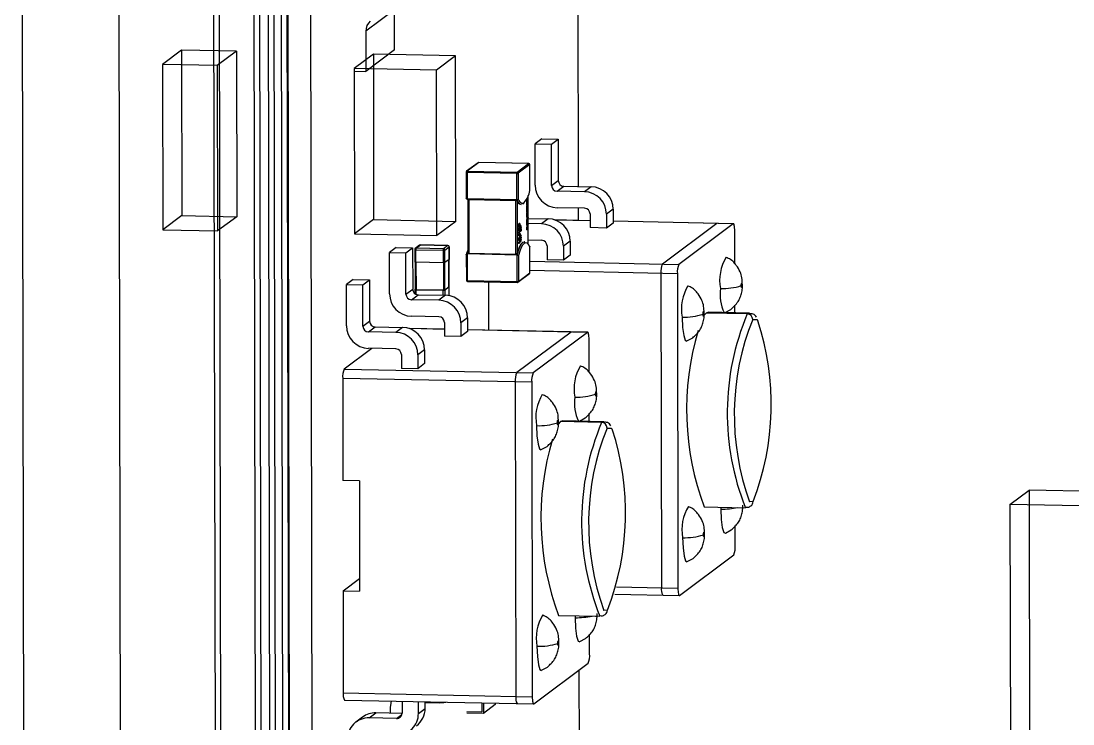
# Model space of a CAD drawing. Header units: millimetres. Extents: x -31.6 to 57.8, y -29 to 41.1.
# Drawn here: x -31.59 to -12.67, y 6.87 to 19.51 of the extents above; entities that cross this region are included whole.
import ezdxf

# ---------------------------------------------------------------- set-up
doc = ezdxf.new("R2010")
doc.units = ezdxf.units.MM

msp = doc.modelspace()

# ---------------------------------------------------------------- linework, layer by layer
at = {"color": 7, "linetype": 'Continuous', "lineweight": 25}
for p, q in [((-26.817, 35.33), (-26.716, -20.155)), ((-26.411, 35.321), (-26.311, -20.163)), ((-28.151, 34.723), (-28.078, -5.632)), ((-28.052, 34.787), (-27.979, -5.634)), ((-27.093, -5.652), (-27.165, 34.703)), ((-27.067, 34.766), (-26.994, -5.654)), ((-27.351, -5.647), (-27.423, 34.511)), ((-27.324, 34.574), (-27.252, -5.649)), ((-26.858, -5.657), (-26.931, 34.5)), ((-26.832, 34.564), (-26.759, -5.659)), ((-31.588, 32.162), (-31.489, -22.374)), ((-29.833, 21.504), (-29.803, 5.055)), ((-21.565, 16.532), (-21.571, 19.875)), ((-24.872, 19.707), (-25.388, 19.323)), ((-24.871, 18.985), (-24.872, 19.707)), ((-25.388, 19.323), (-25.387, 18.601)), ((-28.7, 18.982), (-29.044, 18.726)), ((-28.7, 18.982), (-28.695, 16.007)), ((-27.715, 18.961), (-28.7, 18.982)), ((-27.715, 18.961), (-28.059, 18.705)), ((-27.715, 18.961), (-27.71, 15.987)), ((-24.871, 18.985), (-25.387, 18.601)), ((-25.252, 18.91), (-25.596, 18.654)), ((-25.252, 18.91), (-25.247, 15.935)), ((-23.775, 18.879), (-25.252, 18.91)), ((-23.775, 18.879), (-24.118, 18.623)), ((-23.769, 15.904), (-23.775, 18.879)), ((-28.059, 18.705), (-29.044, 18.726)), ((-29.044, 18.726), (-29.039, 15.751)), ((-28.059, 18.705), (-28.053, 15.731)), ((-25.599, 18.606), (-25.387, 18.601)), ((-24.118, 18.623), (-25.596, 18.654)), ((-25.596, 18.654), (-25.591, 15.679)), ((-24.113, 15.648), (-24.118, 18.623)), ((-22.223, 17.388), (-22.343, 17.298)), ((-22.343, 17.298), (-22.048, 17.292)), ((-22.342, 16.555), (-22.343, 17.298)), ((-22.223, 17.388), (-21.928, 17.382)), ((-22.048, 17.292), (-21.928, 17.382)), ((-22.047, 16.549), (-22.048, 17.292)), ((-21.928, 17.382), (-21.926, 16.638)), ((-23.368, 16.959), (-23.576, 16.804)), ((-23.356, 16.963), (-23.564, 16.808)), ((-22.459, 16.944), (-23.356, 16.963)), ((-22.46, 16.944), (-23.356, 16.963)), ((-23.356, 16.963), (-23.356, 16.963)), ((-22.668, 16.789), (-22.46, 16.944)), ((-22.44, 16.924), (-22.648, 16.769)), ((-22.46, 16.944), (-22.459, 16.944)), ((-22.439, 16.458), (-22.44, 16.924)), ((-22.439, 16.46), (-22.44, 16.924)), ((-22.44, 16.924), (-22.44, 16.924)), ((-23.584, 16.788), (-23.583, 16.322)), ((-22.671, 16.766), (-23.567, 16.785)), ((-23.567, 16.785), (-23.567, 16.309)), ((-23.564, 16.808), (-22.668, 16.789)), ((-22.67, 16.29), (-22.671, 16.766)), ((-22.648, 16.769), (-22.647, 16.305)), ((-22.047, 16.549), (-21.926, 16.638)), ((-21.948, 16.447), (-21.828, 16.537)), ((-21.828, 16.537), (-21.335, 16.527)), ((-21.335, 16.527), (-21.455, 16.437)), ((-23.575, 16.309), (-23.583, 16.324)), ((-22.67, 16.29), (-23.567, 16.309)), ((-23.567, 16.309), (-23.554, 16.285)), ((-23.554, 16.294), (-23.552, 15.343)), ((-23.538, 16.3), (-22.69, 16.282)), ((-23.538, 16.3), (-23.536, 15.333)), ((-22.689, 15.315), (-22.69, 16.282)), ((-22.667, 16.275), (-22.666, 15.327)), ((-22.479, 16.31), (-22.489, 16.31)), ((-22.466, 15.492), (-22.468, 16.369)), ((-22.466, 15.491), (-22.467, 16.37)), ((-21.455, 16.437), (-21.948, 16.447)), ((-22.599, 16.211), (-22.594, 16.21)), ((-22.494, 16.175), (-22.499, 16.171)), ((-22.489, 16.171), (-22.499, 16.171)), ((-22.499, 16.171), (-22.499, 16.076)), ((-22.484, 16.175), (-22.494, 16.175)), ((-22.491, 16.182), (-22.481, 16.182)), ((-22.484, 16.175), (-22.489, 16.171)), ((-22.489, 16.171), (-22.489, 16.076)), ((-22.489, 16.076), (-22.469, 16.091)), ((-22.484, 16.178), (-22.484, 16.175)), ((-22.484, 16.118), (-22.484, 16.175)), ((-22.477, 16.174), (-22.484, 16.174)), ((-22.482, 16.17), (-22.484, 16.17)), ((-22.481, 16.12), (-22.484, 16.118)), ((-22.481, 16.12), (-22.484, 16.12)), ((-22.477, 16.174), (-22.482, 16.17)), ((-22.482, 16.17), (-22.481, 16.12)), ((-22.469, 16.185), (-22.479, 16.186)), ((-22.477, 16.123), (-22.477, 16.174)), ((-22.474, 16.125), (-22.477, 16.123)), ((-22.474, 16.125), (-22.477, 16.125)), ((-22.469, 16.185), (-22.474, 16.182)), ((-22.474, 16.182), (-22.474, 16.125)), ((-22.469, 16.091), (-22.469, 16.185)), ((-21.455, 16.14), (-21.947, 16.15)), ((-21.563, 15.92), (-21.564, 16.142)), ((-20.94, 16.122), (-21.06, 16.032)), ((-20.94, 16.122), (-20.94, 15.874)), ((-28.695, 16.007), (-29.039, 15.751)), ((-28.695, 16.007), (-27.71, 15.987)), ((-27.71, 15.987), (-28.053, 15.731)), ((-25.247, 15.935), (-25.591, 15.679)), ((-25.247, 15.935), (-23.769, 15.904)), ((-23.769, 15.904), (-24.113, 15.648)), ((-22.489, 16.076), (-22.499, 16.076)), ((-22.493, 16.064), (-22.499, 16.06)), ((-22.489, 16.059), (-22.499, 16.06)), ((-22.499, 16.06), (-22.499, 16.013)), ((-22.489, 16.013), (-22.499, 16.013)), ((-22.485, 15.962), (-22.499, 15.923)), ((-22.489, 15.923), (-22.499, 15.923)), ((-22.499, 15.923), (-22.498, 15.889)), ((-22.484, 16.063), (-22.493, 16.064)), ((-22.479, 16.075), (-22.491, 16.066)), ((-22.482, 16.065), (-22.491, 16.066)), ((-22.491, 16.066), (-22.491, 16.064)), ((-22.49, 15.962), (-22.48, 15.962)), ((-22.484, 16.063), (-22.489, 16.059)), ((-22.489, 16.059), (-22.489, 16.013)), ((-22.469, 15.982), (-22.489, 15.923)), ((-22.489, 15.923), (-22.489, 15.889)), ((-22.484, 16.014), (-22.484, 16.063)), ((-22.481, 16.017), (-22.484, 16.018)), ((-22.469, 16.075), (-22.482, 16.065)), ((-22.482, 16.065), (-22.481, 16.017)), ((-22.481, 16.017), (-22.476, 16.021)), ((-22.479, 15.996), (-22.48, 15.996)), ((-22.476, 15.923), (-22.48, 15.912)), ((-22.48, 15.912), (-22.476, 15.906)), ((-22.469, 16.075), (-22.479, 16.075)), ((-22.474, 16.021), (-22.477, 16.021)), ((-22.476, 16.032), (-22.474, 16.033)), ((-22.476, 16.021), (-22.476, 16.032)), ((-22.476, 15.906), (-22.476, 15.923)), ((-22.474, 16.033), (-22.474, 16.021)), ((-22.469, 15.982), (-22.472, 15.982)), ((-22.472, 15.939), (-22.469, 15.948)), ((-22.472, 15.897), (-22.472, 15.939)), ((-22.469, 15.892), (-22.472, 15.897)), ((-22.469, 16.027), (-22.469, 16.075)), ((-22.469, 15.948), (-22.469, 15.982)), ((-22.468, 15.854), (-22.469, 15.892)), ((-22.467, 15.958), (-22.108, 15.95)), ((-22.108, 15.95), (-22.229, 15.861)), ((-21.356, 15.916), (-21.988, 15.929)), ((-21.356, 15.915), (-21.984, 15.928)), ((-21.356, 16.038), (-21.356, 15.791)), ((-21.06, 16.032), (-21.06, 15.784)), ((-18.777, 15.862), (-20.94, 15.907)), ((-18.78, 15.861), (-20.94, 15.906)), ((-29.039, 15.751), (-28.053, 15.731)), ((-22.641, 15.785), (-22.627, 15.795)), ((-22.631, 15.784), (-22.641, 15.785)), ((-22.641, 15.777), (-22.641, 15.785)), ((-22.631, 15.777), (-22.641, 15.777)), ((-22.631, 15.713), (-22.64, 15.714)), ((-22.64, 15.706), (-22.64, 15.714)), ((-22.631, 15.706), (-22.64, 15.706)), ((-22.63, 15.688), (-22.64, 15.706)), ((-22.627, 15.834), (-22.637, 15.834)), ((-22.627, 15.757), (-22.637, 15.757)), ((-22.625, 15.862), (-22.635, 15.862)), ((-22.634, 15.807), (-22.624, 15.807)), ((-22.634, 15.732), (-22.624, 15.731)), ((-22.631, 15.784), (-22.617, 15.795)), ((-22.631, 15.777), (-22.631, 15.784)), ((-22.625, 15.782), (-22.631, 15.777)), ((-22.631, 15.706), (-22.631, 15.713)), ((-22.631, 15.713), (-22.617, 15.69)), ((-22.62, 15.687), (-22.631, 15.706)), ((-22.63, 15.862), (-22.629, 15.867)), ((-22.619, 15.867), (-22.629, 15.867)), ((-22.618, 15.764), (-22.628, 15.764)), ((-22.617, 15.795), (-22.627, 15.795)), ((-22.618, 15.84), (-22.626, 15.84)), ((-22.625, 15.862), (-22.624, 15.857)), ((-22.62, 15.86), (-22.625, 15.86)), ((-22.62, 15.86), (-22.619, 15.867)), ((-22.62, 15.824), (-22.619, 15.825)), ((-22.61, 15.824), (-22.62, 15.824)), ((-22.62, 15.795), (-22.62, 15.824)), ((-22.61, 15.785), (-22.62, 15.785)), ((-22.609, 15.825), (-22.619, 15.825)), ((-22.617, 15.788), (-22.619, 15.787)), ((-22.617, 15.795), (-22.617, 15.788)), ((-22.616, 15.77), (-22.606, 15.777)), ((-22.606, 15.769), (-22.616, 15.77)), ((-22.606, 15.762), (-22.616, 15.763)), ((-22.616, 15.73), (-22.611, 15.734)), ((-22.606, 15.73), (-22.616, 15.73)), ((-22.616, 15.723), (-22.616, 15.73)), ((-22.606, 15.723), (-22.616, 15.723)), ((-22.614, 15.828), (-22.613, 15.829)), ((-22.604, 15.828), (-22.614, 15.828)), ((-22.614, 15.825), (-22.614, 15.828)), ((-22.603, 15.829), (-22.613, 15.829)), ((-22.601, 15.734), (-22.611, 15.734)), ((-22.61, 15.824), (-22.609, 15.825)), ((-22.61, 15.785), (-22.61, 15.824)), ((-22.596, 15.795), (-22.61, 15.785)), ((-22.609, 15.825), (-22.609, 15.793)), ((-22.609, 15.793), (-22.604, 15.796)), ((-22.604, 15.796), (-22.609, 15.796)), ((-22.597, 15.753), (-22.607, 15.753)), ((-22.596, 15.777), (-22.606, 15.777)), ((-22.606, 15.769), (-22.596, 15.777)), ((-22.606, 15.762), (-22.606, 15.769)), ((-22.601, 15.766), (-22.606, 15.762)), ((-22.606, 15.73), (-22.601, 15.734)), ((-22.592, 15.733), (-22.606, 15.723)), ((-22.606, 15.723), (-22.606, 15.73)), ((-22.604, 15.828), (-22.603, 15.829)), ((-22.604, 15.796), (-22.604, 15.828)), ((-22.603, 15.829), (-22.603, 15.797)), ((-22.596, 15.802), (-22.603, 15.803)), ((-22.603, 15.797), (-22.596, 15.802)), ((-22.599, 15.766), (-22.601, 15.766)), ((-22.596, 15.77), (-22.597, 15.769)), ((-22.597, 15.736), (-22.592, 15.74)), ((-22.592, 15.74), (-22.597, 15.74)), ((-22.596, 15.802), (-22.596, 15.795)), ((-22.596, 15.777), (-22.596, 15.77)), ((-22.592, 15.74), (-22.592, 15.733)), ((-22.489, 15.889), (-22.498, 15.889)), ((-22.498, 15.889), (-22.492, 15.878)), ((-22.489, 15.878), (-22.498, 15.878)), ((-22.498, 15.878), (-22.498, 15.84)), ((-22.489, 15.839), (-22.498, 15.84)), ((-22.498, 15.84), (-22.491, 15.818)), ((-22.491, 15.818), (-22.498, 15.788)), ((-22.488, 15.788), (-22.498, 15.788)), ((-22.498, 15.788), (-22.498, 15.75)), ((-22.488, 15.749), (-22.498, 15.75)), ((-22.481, 15.818), (-22.491, 15.818)), ((-22.489, 15.889), (-22.468, 15.854)), ((-22.489, 15.878), (-22.489, 15.839)), ((-22.475, 15.84), (-22.489, 15.878)), ((-22.489, 15.839), (-22.481, 15.818)), ((-22.481, 15.818), (-22.488, 15.788)), ((-22.488, 15.749), (-22.475, 15.803)), ((-22.488, 15.788), (-22.488, 15.749)), ((-22.483, 15.863), (-22.478, 15.854)), ((-22.468, 15.854), (-22.478, 15.854)), ((-22.469, 15.845), (-22.477, 15.845)), ((-22.469, 15.845), (-22.475, 15.84)), ((-22.475, 15.803), (-22.469, 15.807)), ((-22.469, 15.807), (-22.469, 15.845)), ((-22.229, 15.861), (-22.467, 15.866)), ((-21.06, 15.784), (-21.356, 15.791)), ((-20.94, 15.874), (-21.06, 15.784)), ((-19.076, 15.867), (-20.055, 15.137)), ((-18.78, 15.861), (-19.76, 15.131)), ((-19.072, 15.868), (-19.076, 15.867)), ((-18.753, 15.137), (-18.754, 15.731)), ((-25.591, 15.679), (-24.113, 15.648)), ((-22.631, 15.579), (-22.641, 15.579)), ((-22.64, 15.653), (-22.63, 15.688)), ((-22.63, 15.653), (-22.64, 15.653)), ((-22.64, 15.646), (-22.64, 15.653)), ((-22.63, 15.645), (-22.64, 15.646)), ((-22.64, 15.524), (-22.626, 15.534)), ((-22.63, 15.523), (-22.64, 15.524)), ((-22.64, 15.509), (-22.64, 15.524)), ((-22.636, 15.557), (-22.627, 15.557)), ((-22.623, 15.612), (-22.633, 15.612)), ((-22.617, 15.689), (-22.63, 15.645)), ((-22.62, 15.687), (-22.63, 15.688)), ((-22.63, 15.653), (-22.62, 15.687)), ((-22.63, 15.645), (-22.63, 15.653)), ((-22.62, 15.612), (-22.63, 15.613)), ((-22.63, 15.523), (-22.616, 15.534)), ((-22.63, 15.509), (-22.63, 15.523)), ((-22.616, 15.526), (-22.629, 15.517)), ((-22.629, 15.517), (-22.629, 15.505)), ((-22.618, 15.589), (-22.627, 15.589)), ((-22.616, 15.534), (-22.626, 15.534)), ((-22.62, 15.604), (-22.624, 15.604)), ((-22.623, 15.612), (-22.62, 15.611)), ((-22.61, 15.677), (-22.62, 15.677)), ((-22.62, 15.629), (-22.62, 15.677)), ((-22.61, 15.628), (-22.62, 15.629)), ((-22.62, 15.577), (-22.61, 15.585)), ((-22.61, 15.577), (-22.62, 15.577)), ((-22.62, 15.576), (-22.62, 15.577)), ((-22.61, 15.576), (-22.62, 15.576)), ((-22.609, 15.541), (-22.62, 15.576)), ((-22.617, 15.69), (-22.617, 15.689)), ((-22.616, 15.534), (-22.616, 15.526)), ((-22.61, 15.628), (-22.61, 15.677)), ((-22.61, 15.677), (-22.596, 15.646)), ((-22.608, 15.629), (-22.61, 15.628)), ((-22.61, 15.594), (-22.609, 15.595)), ((-22.601, 15.594), (-22.61, 15.594)), ((-22.61, 15.585), (-22.61, 15.594)), ((-22.601, 15.584), (-22.61, 15.585)), ((-22.61, 15.577), (-22.601, 15.584)), ((-22.61, 15.576), (-22.61, 15.577)), ((-22.599, 15.541), (-22.61, 15.576)), ((-22.599, 15.595), (-22.609, 15.595)), ((-22.599, 15.541), (-22.609, 15.541)), ((-22.596, 15.639), (-22.608, 15.666)), ((-22.608, 15.666), (-22.608, 15.629)), ((-22.606, 15.64), (-22.608, 15.645)), ((-22.598, 15.615), (-22.608, 15.615)), ((-22.597, 15.623), (-22.607, 15.623)), ((-22.607, 15.61), (-22.597, 15.61)), ((-22.596, 15.639), (-22.606, 15.64)), ((-22.6, 15.577), (-22.606, 15.573)), ((-22.606, 15.573), (-22.6, 15.554)), ((-22.601, 15.594), (-22.599, 15.595)), ((-22.601, 15.584), (-22.601, 15.594)), ((-22.6, 15.554), (-22.6, 15.577)), ((-22.599, 15.595), (-22.599, 15.585)), ((-22.599, 15.585), (-22.596, 15.588)), ((-22.596, 15.588), (-22.599, 15.588)), ((-22.596, 15.581), (-22.599, 15.578)), ((-22.599, 15.578), (-22.599, 15.541)), ((-22.596, 15.646), (-22.596, 15.639)), ((-22.596, 15.588), (-22.596, 15.581)), ((-22.53, 15.539), (-22.535, 15.539)), ((-22.228, 15.563), (-22.466, 15.568)), ((-21.714, 15.546), (-21.834, 15.456)), ((-21.714, 15.546), (-21.713, 15.298)), ((-24.842, 15.436), (-24.963, 15.346)), ((-24.963, 15.346), (-24.667, 15.34)), ((-24.961, 14.603), (-24.963, 15.346)), ((-24.842, 15.436), (-24.547, 15.43)), ((-24.667, 15.34), (-24.547, 15.43)), ((-24.666, 14.597), (-24.667, 15.34)), ((-24.547, 15.43), (-24.545, 14.686)), ((-24.508, 15.397), (-24.508, 15.174)), ((-24.421, 15.475), (-24.498, 15.417)), ((-24.488, 15.394), (-23.995, 15.384)), ((-24.487, 15.171), (-24.488, 15.394)), ((-24.483, 15.422), (-24.406, 15.48)), ((-23.991, 15.412), (-24.483, 15.422)), ((-23.913, 15.47), (-24.406, 15.48)), ((-24.406, 15.48), (-23.914, 15.469)), ((-24.406, 15.48), (-24.406, 15.48)), ((-23.995, 15.384), (-23.995, 15.161)), ((-23.914, 15.469), (-23.991, 15.412)), ((-23.966, 15.387), (-23.889, 15.444)), ((-23.966, 15.163), (-23.966, 15.387)), ((-23.914, 15.469), (-23.913, 15.47)), ((-23.888, 15.222), (-23.889, 15.445)), ((-23.889, 15.445), (-23.889, 15.444)), ((-23.889, 15.444), (-23.888, 15.221)), ((-23.552, 15.361), (-23.565, 15.318)), ((-23.536, 15.333), (-22.689, 15.315)), ((-22.63, 15.509), (-22.64, 15.509)), ((-22.639, 15.505), (-22.64, 15.509)), ((-22.629, 15.505), (-22.639, 15.505)), ((-22.629, 15.505), (-22.63, 15.509)), ((-22.436, 14.981), (-22.437, 15.446)), ((-22.436, 14.98), (-22.437, 15.444)), ((-22.129, 15.462), (-22.129, 15.214)), ((-21.834, 15.456), (-21.833, 15.208)), ((-24.5, 15.172), (-24.499, 14.678)), ((-23.995, 15.161), (-24.487, 15.171)), ((-24.486, 15.171), (-24.485, 14.676)), ((-23.993, 15.161), (-23.992, 14.666)), ((-23.974, 15.162), (-23.973, 14.668)), ((-23.888, 15.221), (-23.966, 15.163)), ((-23.897, 15.215), (-23.896, 14.725)), ((-23.896, 14.726), (-23.896, 15.215)), ((-23.888, 15.221), (-23.888, 15.222)), ((-23.581, 15.31), (-23.58, 14.844)), ((-22.668, 15.299), (-23.565, 15.318)), ((-23.565, 15.318), (-23.564, 14.842)), ((-22.667, 14.823), (-22.668, 15.299)), ((-22.645, 15.289), (-22.644, 14.825)), ((-22.436, 15.187), (-19.76, 15.131)), ((-21.833, 15.208), (-22.129, 15.214)), ((-21.713, 15.298), (-21.833, 15.208)), ((-22.652, 14.81), (-22.444, 14.965)), ((-22.644, 14.825), (-22.436, 14.98)), ((-19.785, 14.963), (-22.436, 15.018)), ((-22.436, 14.981), (-22.436, 14.98)), ((-20.081, 14.969), (-20.071, 9.317)), ((-19.785, 14.963), (-19.775, 9.311)), ((-25.616, 14.86), (-25.736, 14.77)), ((-25.736, 14.77), (-25.441, 14.764)), ((-25.735, 14.026), (-25.736, 14.77)), ((-25.616, 14.86), (-25.32, 14.854)), ((-25.441, 14.764), (-25.32, 14.854)), ((-25.439, 14.02), (-25.441, 14.764)), ((-25.32, 14.854), (-25.319, 14.11)), ((-23.564, 14.842), (-22.667, 14.823)), ((-23.561, 14.824), (-22.664, 14.806)), ((-23.184, 14.816), (-23.182, 13.947)), ((-24.666, 14.597), (-24.545, 14.686)), ((-24.567, 14.495), (-24.447, 14.585)), ((-24.499, 14.685), (-24.507, 14.679)), ((-24.507, 14.678), (-24.507, 14.607)), ((-23.994, 14.665), (-24.486, 14.675)), ((-24.486, 14.675), (-24.486, 14.594)), ((-24.485, 14.676), (-23.992, 14.666)), ((-24.447, 14.585), (-23.954, 14.575)), ((-23.954, 14.575), (-24.075, 14.485)), ((-23.994, 14.576), (-23.994, 14.665)), ((-23.973, 14.668), (-23.896, 14.725)), ((-23.888, 14.725), (-23.965, 14.668)), ((-23.965, 14.668), (-23.965, 14.575)), ((-23.896, 14.725), (-23.896, 14.726)), ((-23.887, 14.568), (-23.888, 14.725)), ((-23.887, 14.568), (-23.887, 14.726)), ((-24.075, 14.485), (-24.567, 14.495)), ((-18.751, 14.261), (-18.752, 14.4)), ((-24.074, 14.188), (-24.567, 14.198)), ((-19.268, 14.256), (-19.309, 14.21)), ((-19.228, 14.271), (-19.268, 14.256)), ((-18.529, 14.241), (-19.268, 14.256)), ((-18.489, 14.255), (-19.228, 14.271)), ((-18.928, 14.267), (-18.823, 14.322)), ((-18.529, 14.241), (-18.489, 14.255)), ((-25.439, 14.02), (-25.319, 14.11)), ((-25.34, 13.919), (-25.22, 14.009)), ((-25.22, 14.009), (-24.728, 13.998)), ((-24.728, 13.998), (-24.848, 13.909)), ((-23.975, 14.086), (-23.975, 13.839)), ((-23.559, 14.17), (-23.68, 14.08)), ((-23.68, 14.08), (-23.679, 13.832)), ((-23.559, 14.17), (-23.559, 13.922)), ((-24.848, 13.909), (-25.34, 13.919)), ((-23.975, 13.964), (-24.608, 13.977)), ((-23.975, 13.963), (-24.604, 13.976)), ((-23.679, 13.832), (-23.975, 13.839)), ((-23.559, 13.922), (-23.679, 13.832)), ((-21.396, 13.91), (-23.559, 13.955)), ((-21.399, 13.909), (-23.559, 13.954)), ((-21.695, 13.915), (-22.675, 13.185)), ((-21.399, 13.909), (-22.379, 13.179)), ((-21.692, 13.916), (-21.695, 13.915)), ((-19.615, 13.755), (-19.51, 13.81)), ((-25.28, 13.62), (-25.778, 13.25)), ((-24.847, 13.611), (-25.34, 13.622)), ((-21.372, 13.185), (-21.373, 13.779)), ((-24.749, 13.51), (-24.748, 13.262)), ((-24.333, 13.594), (-24.453, 13.504)), ((-24.453, 13.504), (-24.453, 13.256)), ((-24.333, 13.594), (-24.332, 13.346)), ((-25.778, 13.25), (-22.379, 13.179)), ((-24.453, 13.256), (-24.748, 13.262)), ((-24.332, 13.346), (-24.453, 13.256)), ((-22.405, 13.011), (-25.803, 13.082)), ((-25.803, 13.082), (-25.8, 11.247)), ((-22.7, 13.017), (-22.69, 7.365)), ((-22.405, 13.011), (-22.394, 7.359)), ((-21.887, 12.304), (-21.928, 12.258)), ((-21.847, 12.319), (-21.887, 12.304)), ((-21.148, 12.289), (-21.887, 12.304)), ((-21.109, 12.303), (-21.847, 12.319)), ((-21.547, 12.315), (-21.442, 12.37)), ((-21.371, 12.309), (-21.371, 12.448)), ((-21.148, 12.289), (-21.109, 12.303)), ((-22.234, 11.803), (-22.129, 11.858)), ((-25.504, 11.241), (-25.8, 11.247)), ((-25.504, 11.241), (-25.501, 9.258)), ((-13.805, 10.816), (-13.461, 11.072)), ((-1.404, 10.82), (-13.461, 11.072)), ((-13.461, 11.072), (-13.44, -0.827)), ((-18.424, 10.868), (-18.488, 10.862)), ((-18.463, 10.789), (-18.455, 10.799)), ((-1.747, 10.564), (-13.805, 10.816)), ((-13.805, 10.816), (-13.784, -1.083)), ((-19.301, 10.772), (-18.562, 10.756)), ((-19.003, 10.765), (-19.003, 10.73)), ((-18.744, 10.079), (-18.745, 10.434)), ((-18.92, 10.301), (-18.815, 10.356)), ((-19.749, 9.181), (-18.769, 9.912)), ((-19.608, 9.789), (-19.503, 9.844)), ((-25.796, 9.264), (-25.501, 9.484)), ((-20.881, 9.334), (-19.775, 9.311)), ((-25.796, 9.264), (-25.793, 7.43)), ((-25.796, 9.264), (-25.501, 9.258)), ((-20.911, 9.204), (-19.752, 9.18)), ((-21.044, 8.916), (-21.107, 8.91)), ((-21.92, 8.82), (-21.182, 8.804)), ((-21.622, 8.813), (-21.623, 8.778)), ((-21.082, 8.837), (-21.074, 8.847)), ((-21.54, 8.349), (-21.435, 8.404)), ((-21.363, 8.127), (-21.364, 8.482)), ((-22.368, 7.229), (-21.389, 7.96)), ((-22.227, 7.837), (-22.122, 7.892)), ((-21.544, 4.88), (-21.549, 7.84)), ((-25.793, 7.43), (-22.394, 7.359)), ((-25.77, 7.299), (-22.372, 7.228)), ((-24.737, 7.278), (-24.737, 7.065)), ((-24.442, 7.059), (-24.442, 7.271)), ((-24.321, 7.148), (-24.321, 7.269)), ((-24.321, 7.252), (-24.061, 7.247)), ((-23.304, 7.248), (-23.304, 7.09)), ((-23.274, 7.247), (-23.274, 7.059)), ((-23.059, 7.219), (-23.274, 7.059)), ((-23.059, 7.243), (-23.059, 7.219)), ((-25.328, 6.978), (-25.208, 7.068)), ((-24.737, 7.058), (-25.208, 7.068)), ((-24.948, 7.166), (-24.948, 7.062)), ((-24.835, 6.968), (-24.741, 7.039)), ((-24.442, 7.059), (-24.321, 7.148)), ((-23.57, 7.095), (-23.304, 7.09)), ((-23.274, 7.059), (-23.57, 7.065)), ((-25.446, 6.992), (-25.566, 6.902)), ((-24.835, 6.968), (-25.328, 6.978))]:
    msp.add_line(p, q, dxfattribs=at)
at = {"color": 7, "linetype": 'Continuous', "lineweight": 25, "flags": 128}
for points in [[(-22.647, 16.305), (-22.635, 16.281), (-22.622, 16.262), (-22.609, 16.247), (-22.596, 16.237), (-22.583, 16.231), (-22.57, 16.23), (-22.556, 16.233), (-22.543, 16.241)], [(-22.489, 16.013), (-22.489, 16.001), (-22.488, 15.991), (-22.487, 15.982), (-22.486, 15.974), (-22.484, 15.968), (-22.483, 15.964), (-22.481, 15.962), (-22.479, 15.962)], [(-22.479, 15.996), (-22.48, 15.995), (-22.48, 15.996), (-22.481, 15.997), (-22.482, 15.999), (-22.482, 16.002), (-22.483, 16.006), (-22.483, 16.01), (-22.484, 16.014)], [(-18.754, 15.731), (-18.755, 15.76), (-18.756, 15.787), (-18.759, 15.811), (-18.762, 15.831), (-18.766, 15.846), (-18.77, 15.857), (-18.775, 15.862), (-18.78, 15.861)], [(-22.668, 15.299), (-22.643, 15.382), (-22.616, 15.449), (-22.589, 15.498), (-22.561, 15.528), (-22.533, 15.539), (-22.53, 15.539)], [(-22.666, 15.327), (-22.642, 15.399), (-22.617, 15.458), (-22.592, 15.501), (-22.566, 15.528), (-22.54, 15.539), (-22.535, 15.539)], [(-22.437, 15.444), (-22.462, 15.487), (-22.488, 15.512), (-22.515, 15.519), (-22.541, 15.507), (-22.568, 15.478), (-22.595, 15.432), (-22.62, 15.368), (-22.645, 15.289)], [(-18.636, 14.749), (-18.636, 14.765), (-18.634, 14.78), (-18.632, 14.79), (-18.629, 14.796), (-18.626, 14.795), (-18.624, 14.787), (-18.622, 14.775), (-18.622, 14.76)], [(-18.622, 14.76), (-18.622, 14.743), (-18.624, 14.729), (-18.626, 14.718), (-18.629, 14.713), (-18.632, 14.714), (-18.634, 14.721), (-18.636, 14.733), (-18.636, 14.749)], [(-18.622, 14.76), (-18.615, 14.769), (-18.614, 14.77)], [(-24.507, 14.679), (-24.507, 14.678), (-24.507, 14.678), (-24.505, 14.677), (-24.503, 14.677), (-24.499, 14.676), (-24.496, 14.676), (-24.491, 14.675), (-24.486, 14.675)], [(-23.888, 14.725), (-23.887, 14.726), (-23.888, 14.727), (-23.889, 14.727), (-23.892, 14.728), (-23.895, 14.728), (-23.896, 14.728)], [(-19.324, 14.237), (-19.323, 14.253), (-19.322, 14.267), (-19.319, 14.278), (-19.316, 14.283), (-19.314, 14.282), (-19.311, 14.275), (-19.31, 14.263), (-19.309, 14.247)], [(-19.309, 14.247), (-19.31, 14.231), (-19.311, 14.216), (-19.314, 14.206), (-19.316, 14.201), (-19.319, 14.202), (-19.321, 14.209), (-19.323, 14.221), (-19.324, 14.237)], [(-19.309, 14.247), (-19.302, 14.257), (-19.302, 14.258)], [(-19.698, 14.184), (-19.691, 13.999), (-19.672, 13.852), (-19.644, 13.766), (-19.616, 13.75)], [(-18.43, 14.14), (-18.357, 14.139), (-18.336, 14.118)], [(-21.373, 13.779), (-21.374, 13.808), (-21.375, 13.835), (-21.378, 13.859), (-21.381, 13.879), (-21.385, 13.894), (-21.39, 13.905), (-21.394, 13.91), (-21.399, 13.909)], [(-21.255, 12.797), (-21.255, 12.813), (-21.253, 12.828), (-21.251, 12.838), (-21.248, 12.844), (-21.246, 12.843), (-21.243, 12.835), (-21.242, 12.823), (-21.241, 12.808)], [(-21.241, 12.808), (-21.242, 12.791), (-21.243, 12.777), (-21.245, 12.766), (-21.248, 12.761), (-21.251, 12.762), (-21.253, 12.769), (-21.255, 12.781), (-21.255, 12.797)], [(-21.241, 12.808), (-21.234, 12.817), (-21.234, 12.818)], [(-21.943, 12.285), (-21.942, 12.301), (-21.941, 12.315), (-21.938, 12.326), (-21.936, 12.331), (-21.933, 12.33), (-21.931, 12.323), (-21.929, 12.311), (-21.928, 12.295)], [(-21.928, 12.295), (-21.921, 12.305), (-21.921, 12.306)], [(-22.317, 12.232), (-22.31, 12.047), (-22.291, 11.9), (-22.263, 11.814), (-22.235, 11.798)], [(-21.928, 12.295), (-21.929, 12.279), (-21.931, 12.264), (-21.933, 12.254), (-21.936, 12.249), (-21.938, 12.25), (-21.941, 12.257), (-21.942, 12.269), (-21.943, 12.285)], [(-21.049, 12.188), (-20.976, 12.187), (-20.956, 12.166)], [(-19.003, 10.73), (-18.996, 10.545), (-18.977, 10.398), (-18.949, 10.312), (-18.921, 10.296)], [(-18.618, 10.757), (-18.619, 10.752), (-18.622, 10.747), (-18.624, 10.748), (-18.627, 10.755), (-18.627, 10.757)], [(-19.691, 10.218), (-19.684, 10.033), (-19.665, 9.886), (-19.637, 9.799), (-19.609, 9.783)], [(-19.316, 10.27), (-19.316, 10.287), (-19.314, 10.301), (-19.312, 10.312), (-19.309, 10.317), (-19.307, 10.316), (-19.304, 10.309), (-19.303, 10.296), (-19.302, 10.281)], [(-19.302, 10.281), (-19.303, 10.265), (-19.304, 10.25), (-19.306, 10.24), (-19.309, 10.234), (-19.312, 10.235), (-19.314, 10.243), (-19.316, 10.255), (-19.316, 10.27)], [(-19.302, 10.281), (-19.295, 10.29), (-19.295, 10.292)], [(-19.775, 9.311), (-19.775, 9.282), (-19.773, 9.256), (-19.771, 9.232), (-19.767, 9.211), (-19.763, 9.196), (-19.759, 9.185), (-19.754, 9.181), (-19.749, 9.181)], [(-21.623, 8.778), (-21.616, 8.593), (-21.597, 8.446), (-21.569, 8.36), (-21.54, 8.344)], [(-21.237, 8.805), (-21.238, 8.8), (-21.241, 8.795), (-21.244, 8.796), (-21.246, 8.803), (-21.247, 8.805)], [(-21.936, 8.318), (-21.935, 8.335), (-21.934, 8.349), (-21.931, 8.36), (-21.929, 8.365), (-21.926, 8.364), (-21.923, 8.357), (-21.922, 8.344), (-21.921, 8.329)], [(-21.921, 8.329), (-21.922, 8.313), (-21.923, 8.298), (-21.926, 8.288), (-21.928, 8.282), (-21.931, 8.283), (-21.934, 8.291), (-21.935, 8.303), (-21.936, 8.318)], [(-21.921, 8.329), (-21.914, 8.338), (-21.914, 8.34)], [(-22.31, 8.266), (-22.303, 8.081), (-22.284, 7.934), (-22.256, 7.847), (-22.228, 7.831)], [(-24.931, 7.282), (-24.94, 7.243), (-24.948, 7.166)], [(-24.061, 7.247), (-23.985, 7.253), (-23.948, 7.261)], [(-22.394, 7.359), (-22.394, 7.33), (-22.392, 7.304), (-22.39, 7.28), (-22.387, 7.259), (-22.383, 7.244), (-22.378, 7.233), (-22.373, 7.229), (-22.368, 7.229)]]:
    msp.add_lwpolyline(points, dxfattribs=at)
at = {"color": 7, "linetype": 'Continuous', "lineweight": 25}
for centre, radius, start, end in [((-25.145, 19.324), 0.243, 131.8551, 180.3147), ((-23.356, 16.943), 0.02, 88.8052, 126.6953), ((-23.356, 16.943), 0.0192, 88.6884, 126.6402), ((-22.46, 16.924), 0.0203, 0.1441, 88.412), ((-22.46, 16.924), 0.02, 0.1033, 88.8052), ((-23.564, 16.788), 0.02, 126.6953, 180.1033), ((-23.572, 16.813), 0.0283, 244.124, 278.5357), ((-23.564, 16.788), 0.0192, 88.6884, 126.6402), ((-23.521, 16.79), 0.0468, 157.3669, 185.3581), ((-22.624, 16.771), 0.0468, 157.3669, 185.3581), ((-22.665, 16.833), 0.0666, 265.2641, 285.3563), ((-22.668, 16.769), 0.0203, 0.1441, 88.412), ((-22.881, 16.536), 0.449, 318.9695, 350.2637), ((-21.936, 16.556), 0.406, 180.1441, 268.412), ((-21.945, 16.549), 0.102, 180.1441, 268.412), ((-21.825, 16.639), 0.102, 180.1441, 268.412), ((-21.346, 16.121), 0.406, 0.1441, 88.412), ((-22.562, 16.317), 0.112, 193.9595, 253.4725), ((-22.578, 16.302), 0.0936, 196.8869, 257.1405), ((-21.467, 16.031), 0.406, 0.1441, 88.412), ((-22.562, 16.241), 0.0193, 268.7619, 0.5154), ((-21.458, 16.038), 0.102, 0.1441, 88.412), ((-22.427, 15.999), 0.0728, 169.0537, 210.6033), ((-22.605, 16.015), 0.137, 337.3669, 5.3581), ((-22.527, 16.017), 0.0523, 335.7021, 3.9809), ((-22.12, 15.545), 0.406, 0.1441, 88.412), ((-22.24, 15.455), 0.406, 0.1441, 88.412), ((-22.231, 15.462), 0.102, 0.1441, 88.412), ((-24.483, 15.397), 0.025, 126.6953, 180.1033), ((-24.493, 15.429), 0.0354, 244.124, 278.5357), ((-24.484, 15.398), 0.024, 88.6884, 126.6402), ((-24.429, 15.4), 0.0585, 157.3669, 185.3581), ((-24.406, 15.455), 0.025, 88.8052, 126.6953), ((-24.407, 15.456), 0.024, 88.6884, 126.6402), ((-23.937, 15.389), 0.0585, 157.3669, 185.3581), ((-23.988, 15.467), 0.0833, 265.2641, 285.3563), ((-23.992, 15.386), 0.0254, 0.1441, 88.412), ((-23.914, 15.444), 0.0254, 0.1441, 88.412), ((-23.914, 15.445), 0.025, 0.1033, 88.8052), ((-22.509, 15.02), 1.11, 160.0408, 164.9259), ((-24.493, 15.206), 0.0354, 244.124, 278.5357), ((-23.988, 15.244), 0.0833, 265.2641, 285.3563), ((-19.731, 15.002), 0.351, 157.3669, 185.3581), ((-18.239, 14.846), 0.786, 148.3096, 190.9523), ((-22.456, 14.981), 0.02, 306.6953, 0.1033), ((-22.456, 14.98), 0.0194, 306.8563, 0.3756), ((-19.436, 14.996), 0.351, 157.3669, 185.3581), ((-23.56, 14.844), 0.02, 180.1033, 268.8052), ((-23.568, 14.87), 0.0283, 244.124, 278.5357), ((-23.539, 14.837), 0.0249, 169.0537, 210.6033), ((-22.643, 14.818), 0.0249, 169.0537, 210.6033), ((-22.662, 14.889), 0.0666, 265.2641, 285.3563), ((-22.664, 14.826), 0.02, 268.8052, 306.6953), ((-22.664, 14.825), 0.0194, 306.8563, 0.3756), ((-24.555, 14.604), 0.406, 180.1441, 268.412), ((-24.564, 14.597), 0.102, 180.1441, 268.412), ((-24.444, 14.687), 0.102, 180.1441, 268.412), ((-24.488, 14.7), 0.0236, 244.124, 278.5357), ((-23.987, 14.748), 0.0833, 265.2641, 285.3563), ((-23.988, 14.721), 0.0555, 265.2641, 285.3563), ((-23.965, 14.169), 0.406, 0.1441, 88.412), ((-18.926, 14.333), 0.786, 148.3096, 190.9523), ((-18.259, 14.588), 0.759, 171.8242, 205.2203), ((-18.969, 15.761), 1.065, 267.7687, 288.2097), ((-24.086, 14.079), 0.406, 0.1441, 88.412), ((-24.077, 14.086), 0.102, 0.1441, 88.412), ((-19.656, 15.248), 1.065, 267.7687, 288.2097), ((-14.289, 12.459), 4.599, 157.2036, 201.7333), ((-18.532, 14.139), 0.102, 0.1441, 88.412), ((-25.329, 14.027), 0.406, 180.1441, 268.412), ((-25.338, 14.02), 0.102, 180.1441, 268.412), ((-25.217, 14.11), 0.102, 180.1441, 268.412), ((-24.739, 13.593), 0.406, 0.1441, 88.412), ((-14.169, 12.426), 4.593, 158.0864, 199.9117), ((-22.934, 12.616), 4.837, 338.8116, 18.091), ((-24.859, 13.503), 0.406, 0.1441, 88.412), ((-14.677, 12.518), 4.943, 163.2635, 200.6869), ((-24.85, 13.51), 0.102, 0.1441, 88.412), ((-25.454, 13.114), 0.351, 157.3669, 185.3581), ((-20.858, 12.894), 0.786, 148.3096, 190.9523), ((-22.35, 13.05), 0.351, 157.3669, 185.3581), ((-22.055, 13.044), 0.351, 157.3669, 185.3581), ((-21.545, 12.381), 0.786, 148.3096, 190.9523), ((-20.878, 12.636), 0.759, 171.8242, 205.2203), ((-21.588, 13.809), 1.065, 267.7687, 288.2097), ((-22.276, 13.296), 1.065, 267.7687, 288.2097), ((-16.908, 10.507), 4.599, 157.2036, 201.7333), ((-16.789, 10.474), 4.593, 158.0864, 199.9117), ((-21.151, 12.187), 0.102, 0.1441, 88.412), ((-25.553, 10.664), 4.837, 338.8116, 18.091), ((-17.296, 10.566), 4.943, 163.2635, 200.6869), ((-18.521, 10.867), 0.097, 306.8919, 0.3444), ((-18.919, 10.367), 0.786, 148.3096, 190.9523), ((-19.03, 12.629), 1.899, 270.8047, 280.024), ((-19.649, 11.282), 1.065, 267.7687, 288.2097), ((-19.094, 10.047), 0.351, 337.3669, 5.3581), ((-19.887, 9.282), 0.187, 169.0537, 210.6033), ((-21.141, 8.915), 0.097, 306.8919, 0.3444), ((-21.538, 8.415), 0.786, 148.3096, 190.9523), ((-21.649, 10.677), 1.899, 270.8047, 280.024), ((-22.269, 9.33), 1.065, 267.7687, 288.2097), ((-21.713, 8.095), 0.351, 337.3669, 5.3581), ((-25.609, 7.394), 0.187, 169.0537, 210.6033), ((-22.506, 7.33), 0.187, 169.0537, 210.6033), ((-25.216, 6.683), 0.385, 88.6884, 126.6402), ((-24.833, 7.064), 0.0963, 268.7619, 0.5154), ((-24.827, 7.055), 0.385, 268.7619, 0.5154), ((-24.709, 7.146), 0.388, 306.8875, 0.3444), ((-25.336, 6.593), 0.385, 88.7619, 180.5154)]:
    msp.add_arc(centre, radius, start, end, dxfattribs=at)
for points, knots in [([(-22.441, 16.455), (-22.44, 16.455), (-22.438, 16.457), (-22.439, 16.459), (-22.439, 16.46)], [0, 0, 0, 0, 0.4430419, 1, 1, 1, 1]), ([(-23.583, 16.322), (-23.583, 16.321), (-23.583, 16.318), (-23.58, 16.313), (-23.574, 16.31), (-23.569, 16.309), (-23.567, 16.309)], [0, 0, 0, 0, 0.18386, 0.501325, 0.751048, 1, 1, 1, 1]), ([(-23.554, 16.294), (-23.554, 16.295), (-23.554, 16.296), (-23.55, 16.298), (-23.545, 16.299), (-23.54, 16.3), (-23.538, 16.3)], [0, 0, 0, 0, 0.186529, 0.502146, 0.750587, 1, 1, 1, 1]), ([(-22.69, 16.282), (-22.687, 16.282), (-22.681, 16.281), (-22.674, 16.279), (-22.669, 16.277), (-22.668, 16.275), (-22.667, 16.275)], [0, 0, 0, 0, 0.27894, 0.558698, 0.779252, 1, 1, 1, 1]), ([(-22.67, 16.29), (-22.667, 16.291), (-22.66, 16.291), (-22.653, 16.295), (-22.649, 16.3), (-22.648, 16.303), (-22.647, 16.305)], [0, 0, 0, 0, 0.278655, 0.558426, 0.779195, 1, 1, 1, 1]), ([(-22.489, 16.31), (-22.49, 16.309), (-22.491, 16.308), (-22.494, 16.302), (-22.496, 16.293), (-22.498, 16.278), (-22.499, 16.259), (-22.5, 16.238), (-22.499, 16.218), (-22.498, 16.201), (-22.496, 16.19), (-22.493, 16.184), (-22.491, 16.181), (-22.49, 16.182), (-22.489, 16.182)], [0, 0, 0, 0, 0.056583, 0.123382, 0.20173, 0.292056, 0.392873, 0.5, 0.607127, 0.707944, 0.79827, 0.876618, 0.943417, 1, 1, 1, 1]), ([(-22.479, 16.31), (-22.48, 16.309), (-22.481, 16.308), (-22.484, 16.302), (-22.486, 16.292), (-22.488, 16.278), (-22.49, 16.259), (-22.49, 16.238), (-22.49, 16.218), (-22.488, 16.201), (-22.486, 16.19), (-22.483, 16.184), (-22.481, 16.181), (-22.48, 16.182), (-22.479, 16.182)], [0, 0, 0, 0, 0.056583, 0.123382, 0.20173, 0.292056, 0.392873, 0.5, 0.607127, 0.707944, 0.79827, 0.876618, 0.943417, 1, 1, 1, 1]), ([(-22.487, 16.31), (-22.487, 16.31), (-22.488, 16.311), (-22.489, 16.311), (-22.489, 16.31)], [0, 0, 0, 0, 0.051182, 1, 1, 1, 1]), ([(-22.479, 16.275), (-22.48, 16.275), (-22.48, 16.274), (-22.481, 16.271), (-22.482, 16.267), (-22.483, 16.261), (-22.484, 16.252), (-22.484, 16.243), (-22.484, 16.234), (-22.483, 16.226), (-22.482, 16.221), (-22.481, 16.218), (-22.48, 16.217), (-22.48, 16.217), (-22.479, 16.217)], [0, 0, 0, 0, 0.0548114, 0.119848, 0.1969851, 0.2873558, 0.389894, 0.5, 0.610106, 0.7126442, 0.8030149, 0.880152, 0.9451886, 1, 1, 1, 1]), ([(-22.479, 16.182), (-22.479, 16.183), (-22.477, 16.184), (-22.475, 16.19), (-22.473, 16.2), (-22.471, 16.214), (-22.469, 16.233), (-22.469, 16.254), (-22.469, 16.274), (-22.471, 16.291), (-22.473, 16.302), (-22.475, 16.308), (-22.477, 16.311), (-22.479, 16.31), (-22.479, 16.31)], [0, 0, 0, 0, 0.056583, 0.123382, 0.20173, 0.292056, 0.392873, 0.5, 0.607127, 0.707944, 0.79827, 0.876618, 0.943417, 1, 1, 1, 1]), ([(-22.479, 16.217), (-22.479, 16.217), (-22.478, 16.218), (-22.477, 16.221), (-22.477, 16.225), (-22.476, 16.232), (-22.475, 16.24), (-22.475, 16.249), (-22.475, 16.259), (-22.476, 16.266), (-22.477, 16.271), (-22.478, 16.274), (-22.479, 16.275), (-22.479, 16.275), (-22.479, 16.275)], [0, 0, 0, 0, 0.054811, 0.119848, 0.196985, 0.287356, 0.389894, 0.5, 0.610106, 0.712644, 0.803015, 0.880152, 0.945189, 1, 1, 1, 1]), ([(-22.637, 15.834), (-22.637, 15.838), (-22.637, 15.844), (-22.636, 15.852), (-22.636, 15.858), (-22.635, 15.861), (-22.635, 15.862)], [0, 0, 0, 0, 0.339714, 0.560013, 0.780007, 1, 1, 1, 1]), ([(-22.634, 15.807), (-22.635, 15.809), (-22.636, 15.813), (-22.637, 15.823), (-22.637, 15.831), (-22.637, 15.834)], [0, 0, 0, 0, 0.38666, 0.693177, 1, 1, 1, 1]), ([(-22.637, 15.757), (-22.637, 15.762), (-22.637, 15.77), (-22.636, 15.776), (-22.636, 15.777)], [0, 0, 0, 0, 0.703376, 1, 1, 1, 1]), ([(-22.634, 15.732), (-22.634, 15.732), (-22.635, 15.732), (-22.636, 15.738), (-22.637, 15.746), (-22.637, 15.753), (-22.637, 15.757)], [0, 0, 0, 0, 0.000779, 0.388741, 0.694305, 1, 1, 1, 1]), ([(-22.627, 15.834), (-22.627, 15.838), (-22.627, 15.843), (-22.627, 15.851), (-22.626, 15.858), (-22.625, 15.861), (-22.625, 15.862)], [0, 0, 0, 0, 0.339714, 0.560013, 0.780007, 1, 1, 1, 1]), ([(-22.622, 15.805), (-22.623, 15.805), (-22.624, 15.806), (-22.626, 15.813), (-22.627, 15.823), (-22.627, 15.83), (-22.627, 15.834)], [0, 0, 0, 0, 0.279381, 0.558782, 0.779281, 1, 1, 1, 1]), ([(-22.627, 15.757), (-22.627, 15.762), (-22.627, 15.772), (-22.626, 15.779), (-22.625, 15.782)], [0, 0, 0, 0, 0.558426, 1, 1, 1, 1]), ([(-22.622, 15.73), (-22.623, 15.73), (-22.624, 15.73), (-22.626, 15.737), (-22.627, 15.746), (-22.627, 15.753), (-22.627, 15.757)], [0, 0, 0, 0, 0.279413, 0.559191, 0.779548, 1, 1, 1, 1]), ([(-22.624, 15.857), (-22.625, 15.853), (-22.626, 15.846), (-22.626, 15.838), (-22.626, 15.834)], [0, 0, 0, 0, 0.558451, 1, 1, 1, 1]), ([(-22.626, 15.834), (-22.626, 15.831), (-22.626, 15.824), (-22.625, 15.816), (-22.623, 15.812), (-22.623, 15.812), (-22.622, 15.813)], [0, 0, 0, 0, 0.280136, 0.559769, 0.77989, 1, 1, 1, 1]), ([(-22.622, 15.784), (-22.623, 15.783), (-22.624, 15.782), (-22.625, 15.774), (-22.626, 15.766), (-22.626, 15.76), (-22.626, 15.758)], [0, 0, 0, 0, 0.27966, 0.55921, 0.779487, 1, 1, 1, 1]), ([(-22.626, 15.758), (-22.626, 15.754), (-22.626, 15.748), (-22.625, 15.741), (-22.623, 15.737), (-22.622, 15.737), (-22.622, 15.737)], [0, 0, 0, 0, 0.279767, 0.559291, 0.779719, 1, 1, 1, 1]), ([(-22.617, 15.841), (-22.617, 15.837), (-22.617, 15.827), (-22.618, 15.816), (-22.62, 15.808), (-22.621, 15.806), (-22.622, 15.805)], [0, 0, 0, 0, 0.280077, 0.559647, 0.779819, 1, 1, 1, 1]), ([(-22.622, 15.813), (-22.621, 15.813), (-22.62, 15.815), (-22.619, 15.823), (-22.618, 15.832), (-22.618, 15.838), (-22.618, 15.84)], [0, 0, 0, 0, 0.279332, 0.558778, 0.779267, 1, 1, 1, 1]), ([(-22.618, 15.764), (-22.618, 15.767), (-22.618, 15.774), (-22.619, 15.781), (-22.621, 15.784), (-22.621, 15.784), (-22.622, 15.784)], [0, 0, 0, 0, 0.279822, 0.559387, 0.779603, 1, 1, 1, 1]), ([(-22.617, 15.764), (-22.617, 15.76), (-22.617, 15.751), (-22.618, 15.74), (-22.62, 15.732), (-22.621, 15.731), (-22.622, 15.73)], [0, 0, 0, 0, 0.279573, 0.559333, 0.779589, 1, 1, 1, 1]), ([(-22.622, 15.737), (-22.621, 15.738), (-22.62, 15.74), (-22.619, 15.747), (-22.618, 15.755), (-22.618, 15.761), (-22.618, 15.764)], [0, 0, 0, 0, 0.279429, 0.559146, 0.77957, 1, 1, 1, 1]), ([(-22.618, 15.84), (-22.618, 15.845), (-22.618, 15.853), (-22.619, 15.858), (-22.62, 15.86)], [0, 0, 0, 0, 0.558788, 1, 1, 1, 1]), ([(-22.619, 15.867), (-22.619, 15.865), (-22.618, 15.861), (-22.617, 15.855), (-22.617, 15.848), (-22.617, 15.843), (-22.617, 15.841)], [0, 0, 0, 0, 0.338983, 0.559249, 0.779562, 1, 1, 1, 1]), ([(-22.619, 15.787), (-22.618, 15.783), (-22.617, 15.777), (-22.617, 15.768), (-22.617, 15.764)], [0, 0, 0, 0, 0.558763, 1, 1, 1, 1]), ([(-22.611, 15.734), (-22.61, 15.734), (-22.609, 15.735), (-22.608, 15.74), (-22.607, 15.747), (-22.607, 15.751), (-22.607, 15.753)], [0, 0, 0, 0, 0.281344, 0.559027, 0.779591, 1, 1, 1, 1]), ([(-22.607, 15.753), (-22.607, 15.756), (-22.607, 15.76), (-22.608, 15.762), (-22.608, 15.762)], [0, 0, 0, 0, 0.7369615, 1, 1, 1, 1]), ([(-22.601, 15.734), (-22.6, 15.734), (-22.599, 15.735), (-22.598, 15.74), (-22.598, 15.746), (-22.597, 15.751), (-22.597, 15.753)], [0, 0, 0, 0, 0.281344, 0.559027, 0.779591, 1, 1, 1, 1]), ([(-22.597, 15.753), (-22.598, 15.755), (-22.598, 15.761), (-22.598, 15.764), (-22.599, 15.765)], [0, 0, 0, 0, 0.500223, 1, 1, 1, 1]), ([(-22.597, 15.769), (-22.597, 15.768), (-22.597, 15.766), (-22.596, 15.761), (-22.596, 15.756), (-22.596, 15.754)], [0, 0, 0, 0, 0.280394, 0.560327, 1, 1, 1, 1]), ([(-22.596, 15.754), (-22.596, 15.75), (-22.596, 15.744), (-22.597, 15.739), (-22.597, 15.736)], [0, 0, 0, 0, 0.559176, 1, 1, 1, 1]), ([(-22.641, 15.579), (-22.64, 15.582), (-22.64, 15.586), (-22.64, 15.595), (-22.637, 15.608), (-22.635, 15.61), (-22.633, 15.612)], [0, 0, 0, 0, 0.1256, 0.251197, 0.500581, 1, 1, 1, 1]), ([(-22.636, 15.559), (-22.637, 15.559), (-22.638, 15.558), (-22.639, 15.562), (-22.64, 15.566), (-22.64, 15.572), (-22.64, 15.577), (-22.641, 15.579)], [0, 0, 0, 0, 0.244626, 0.433695, 0.622488, 0.811262, 1, 1, 1, 1]), ([(-22.631, 15.579), (-22.631, 15.581), (-22.631, 15.586), (-22.63, 15.595), (-22.628, 15.608), (-22.625, 15.61), (-22.623, 15.612)], [0, 0, 0, 0, 0.1256, 0.251197, 0.500581, 1, 1, 1, 1]), ([(-22.627, 15.559), (-22.627, 15.558), (-22.628, 15.558), (-22.629, 15.562), (-22.63, 15.566), (-22.631, 15.572), (-22.631, 15.577), (-22.631, 15.579)], [0, 0, 0, 0, 0.244626, 0.433695, 0.622488, 0.811262, 1, 1, 1, 1]), ([(-22.627, 15.589), (-22.628, 15.591), (-22.628, 15.596), (-22.628, 15.602), (-22.629, 15.603), (-22.63, 15.604)], [0, 0, 0, 0, 0.280257, 0.560781, 1, 1, 1, 1]), ([(-22.623, 15.605), (-22.625, 15.603), (-22.627, 15.602), (-22.629, 15.593), (-22.629, 15.586), (-22.629, 15.582), (-22.629, 15.58)], [0, 0, 0, 0, 0.5000715, 0.7490206, 0.8745985, 1, 1, 1, 1]), ([(-22.629, 15.574), (-22.629, 15.575), (-22.628, 15.578), (-22.628, 15.584), (-22.628, 15.587), (-22.627, 15.589)], [0, 0, 0, 0, 0.377654, 0.688984, 1, 1, 1, 1]), ([(-22.629, 15.58), (-22.629, 15.579), (-22.629, 15.575), (-22.629, 15.57), (-22.628, 15.567), (-22.627, 15.565), (-22.626, 15.565), (-22.626, 15.565)], [0, 0, 0, 0, 0.194195, 0.388608, 0.582744, 0.777232, 1, 1, 1, 1]), ([(-22.62, 15.604), (-22.621, 15.605), (-22.622, 15.606), (-22.623, 15.605), (-22.623, 15.605)], [0, 0, 0, 0, 0.559599, 1, 1, 1, 1]), ([(-22.616, 15.59), (-22.616, 15.587), (-22.616, 15.583), (-22.617, 15.574), (-22.619, 15.562), (-22.622, 15.559), (-22.623, 15.558)], [0, 0, 0, 0, 0.125551, 0.25109, 0.50025, 1, 1, 1, 1]), ([(-22.623, 15.565), (-22.622, 15.566), (-22.62, 15.568), (-22.618, 15.577), (-22.618, 15.583), (-22.618, 15.587), (-22.618, 15.589)], [0, 0, 0, 0, 0.5002912, 0.749086, 0.8746062, 1, 1, 1, 1]), ([(-22.618, 15.589), (-22.618, 15.591), (-22.618, 15.595), (-22.619, 15.602), (-22.619, 15.603), (-22.62, 15.604)], [0, 0, 0, 0, 0.280257, 0.560781, 1, 1, 1, 1]), ([(-22.619, 15.61), (-22.618, 15.608), (-22.617, 15.605), (-22.616, 15.597), (-22.616, 15.592), (-22.616, 15.59)], [0, 0, 0, 0, 0.498081, 0.749043, 1, 1, 1, 1]), ([(-22.608, 15.615), (-22.608, 15.616), (-22.608, 15.618), (-22.608, 15.621), (-22.607, 15.622), (-22.607, 15.623), (-22.607, 15.623)], [0, 0, 0, 0, 0.279602, 0.559212, 0.779475, 1, 1, 1, 1]), ([(-22.607, 15.61), (-22.607, 15.61), (-22.607, 15.61), (-22.608, 15.611), (-22.608, 15.613), (-22.608, 15.615), (-22.608, 15.615)], [0, 0, 0, 0, 0.0084778, 0.3934404, 0.6965971, 1, 1, 1, 1]), ([(-22.598, 15.615), (-22.598, 15.616), (-22.598, 15.618), (-22.598, 15.621), (-22.597, 15.622), (-22.597, 15.623), (-22.597, 15.623)], [0, 0, 0, 0, 0.279602, 0.559212, 0.779475, 1, 1, 1, 1]), ([(-22.597, 15.609), (-22.597, 15.609), (-22.597, 15.609), (-22.598, 15.611), (-22.598, 15.613), (-22.598, 15.614), (-22.598, 15.615)], [0, 0, 0, 0, 0.279576, 0.559284, 0.779552, 1, 1, 1, 1]), ([(-22.597, 15.623), (-22.597, 15.623), (-22.596, 15.623), (-22.596, 15.621), (-22.596, 15.619), (-22.596, 15.618), (-22.596, 15.617)], [0, 0, 0, 0, 0.279469, 0.559358, 0.779674, 1, 1, 1, 1]), ([(-22.596, 15.617), (-22.596, 15.616), (-22.596, 15.614), (-22.596, 15.612), (-22.597, 15.61), (-22.597, 15.61), (-22.597, 15.609)], [0, 0, 0, 0, 0.2795812, 0.5591432, 0.7795754, 1, 1, 1, 1]), ([(-23.536, 15.333), (-23.539, 15.333), (-23.545, 15.334), (-23.55, 15.337), (-23.552, 15.34), (-23.552, 15.342), (-23.552, 15.343)], [0, 0, 0, 0, 0.315323, 0.631572, 0.880893, 1, 1, 1, 1]), ([(-22.666, 15.327), (-22.666, 15.325), (-22.668, 15.322), (-22.674, 15.318), (-22.681, 15.315), (-22.686, 15.315), (-22.689, 15.315)], [0, 0, 0, 0, 0.279793, 0.559224, 0.779182, 1, 1, 1, 1]), ([(-22.453, 15.459), (-22.45, 15.459), (-22.444, 15.458), (-22.439, 15.453), (-22.437, 15.449), (-22.437, 15.445), (-22.437, 15.444)], [0, 0, 0, 0, 0.278655, 0.558426, 0.779195, 1, 1, 1, 1]), ([(-23.581, 15.31), (-23.581, 15.311), (-23.581, 15.313), (-23.578, 15.315), (-23.572, 15.317), (-23.567, 15.318), (-23.565, 15.318)], [0, 0, 0, 0, 0.18386, 0.501325, 0.751048, 1, 1, 1, 1]), ([(-22.668, 15.299), (-22.665, 15.299), (-22.659, 15.298), (-22.651, 15.295), (-22.647, 15.292), (-22.646, 15.29), (-22.645, 15.289)], [0, 0, 0, 0, 0.278655, 0.558426, 0.779195, 1, 1, 1, 1]), ([(-18.618, 14.771), (-18.618, 14.81), (-18.619, 14.888), (-18.656, 15.006), (-18.73, 15.131), (-18.821, 15.224), (-18.894, 15.248), (-18.907, 15.252)], [0, 0, 0, 0, 0.199753, 0.388077, 0.613841, 0.932451, 1, 1, 1, 1]), ([(-18.823, 14.322), (-18.776, 14.366), (-18.706, 14.43), (-18.651, 14.544), (-18.626, 14.634), (-18.613, 14.711), (-18.617, 14.757), (-18.618, 14.771)], [0, 0, 0, 0, 0.369397, 0.547061, 0.727252, 0.921509, 1, 1, 1, 1]), ([(-19.305, 14.258), (-19.306, 14.298), (-19.307, 14.375), (-19.343, 14.493), (-19.418, 14.618), (-19.508, 14.711), (-19.581, 14.736), (-19.594, 14.74)], [0, 0, 0, 0, 0.199753, 0.388077, 0.613841, 0.932451, 1, 1, 1, 1]), ([(-19.51, 13.81), (-19.463, 13.853), (-19.394, 13.918), (-19.339, 14.031), (-19.313, 14.122), (-19.3, 14.198), (-19.304, 14.245), (-19.305, 14.258)], [0, 0, 0, 0, 0.369397, 0.547061, 0.727252, 0.921509, 1, 1, 1, 1]), ([(-18.363, 14.182), (-18.38, 14.205), (-18.41, 14.247), (-18.468, 14.244), (-18.493, 14.243)], [0, 0, 0, 0, 0.563915, 1, 1, 1, 1]), ([(-21.237, 12.819), (-21.237, 12.858), (-21.238, 12.936), (-21.275, 13.054), (-21.35, 13.179), (-21.44, 13.272), (-21.513, 13.296), (-21.526, 13.3)], [0, 0, 0, 0, 0.199753, 0.388077, 0.613841, 0.932451, 1, 1, 1, 1]), ([(-21.925, 12.306), (-21.925, 12.346), (-21.926, 12.423), (-21.962, 12.541), (-22.037, 12.666), (-22.127, 12.759), (-22.201, 12.784), (-22.213, 12.788)], [0, 0, 0, 0, 0.199753, 0.388077, 0.613841, 0.932451, 1, 1, 1, 1]), ([(-21.442, 12.37), (-21.395, 12.414), (-21.325, 12.478), (-21.27, 12.592), (-21.245, 12.682), (-21.232, 12.759), (-21.236, 12.805), (-21.237, 12.819)], [0, 0, 0, 0, 0.369397, 0.547061, 0.727252, 0.921509, 1, 1, 1, 1]), ([(-22.129, 11.858), (-22.082, 11.901), (-22.013, 11.966), (-21.958, 12.079), (-21.932, 12.17), (-21.919, 12.246), (-21.923, 12.293), (-21.925, 12.306)], [0, 0, 0, 0, 0.369397, 0.547061, 0.727252, 0.921509, 1, 1, 1, 1]), ([(-20.982, 12.23), (-20.999, 12.253), (-21.029, 12.295), (-21.087, 12.292), (-21.112, 12.291)], [0, 0, 0, 0, 0.563915, 1, 1, 1, 1]), ([(-18.815, 10.356), (-18.768, 10.4), (-18.699, 10.464), (-18.644, 10.577), (-18.618, 10.668), (-18.606, 10.745), (-18.609, 10.791), (-18.611, 10.804)], [0, 0, 0, 0, 0.369397, 0.547061, 0.727252, 0.921509, 1, 1, 1, 1]), ([(-18.558, 10.768), (-18.542, 10.765), (-18.506, 10.758), (-18.478, 10.779), (-18.463, 10.789)], [0, 0, 0, 0, 0.465425, 1, 1, 1, 1]), ([(-19.298, 10.292), (-19.299, 10.332), (-19.299, 10.409), (-19.336, 10.527), (-19.411, 10.652), (-19.501, 10.745), (-19.574, 10.769), (-19.587, 10.774)], [0, 0, 0, 0, 0.199753, 0.388077, 0.613841, 0.932451, 1, 1, 1, 1]), ([(-19.503, 9.844), (-19.456, 9.887), (-19.386, 9.952), (-19.331, 10.065), (-19.306, 10.155), (-19.293, 10.232), (-19.297, 10.279), (-19.298, 10.292)], [0, 0, 0, 0, 0.369397, 0.547061, 0.727252, 0.921509, 1, 1, 1, 1]), ([(-21.917, 8.34), (-21.918, 8.38), (-21.919, 8.457), (-21.955, 8.575), (-22.03, 8.7), (-22.12, 8.793), (-22.193, 8.817), (-22.206, 8.822)], [0, 0, 0, 0, 0.199753, 0.388077, 0.613841, 0.932451, 1, 1, 1, 1]), ([(-21.435, 8.404), (-21.388, 8.448), (-21.318, 8.512), (-21.263, 8.625), (-21.238, 8.716), (-21.225, 8.793), (-21.229, 8.839), (-21.23, 8.852)], [0, 0, 0, 0, 0.369397, 0.547061, 0.727252, 0.921509, 1, 1, 1, 1]), ([(-21.178, 8.816), (-21.161, 8.813), (-21.125, 8.806), (-21.097, 8.827), (-21.082, 8.837)], [0, 0, 0, 0, 0.465425, 1, 1, 1, 1]), ([(-22.122, 7.892), (-22.075, 7.935), (-22.006, 8), (-21.951, 8.113), (-21.925, 8.203), (-21.912, 8.28), (-21.916, 8.327), (-21.917, 8.34)], [0, 0, 0, 0, 0.369397, 0.547061, 0.727252, 0.921509, 1, 1, 1, 1])]:
    msp.add_open_spline(points, degree=3, knots=knots, dxfattribs=at)

doc.saveas('drawing.dxf')
